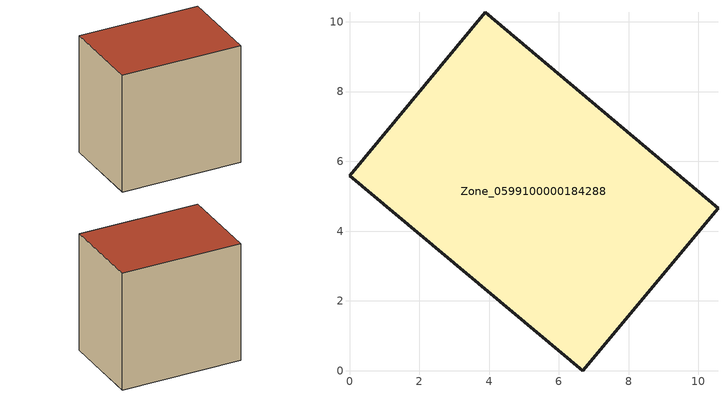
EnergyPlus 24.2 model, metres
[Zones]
Zone_0599100000184288
 floor ground (C_G): 0,5.59 3.89,10.27 10.56,4.66 6.68,0 z0
 wall outside (C_F): 3.89,10.27 0,5.59 6.68,0 10.56,4.66 3.89,10.27 z0:8.68
 roof outside (C_R): 6.68,0 10.56,4.66 3.89,10.27 0,5.59 z8.68
[BUILDING]
Pand.0599100000184288: North Axis=0; Terrain=City; Loads Convergence Tolerance Value=0.04; Temperature Convergence Tolerance Value=0.4; Solar Distribution=FullExterior; Maximum Number of Warmup Days=25; Minimum Number of Warmup Days=1
[Site:Location]
Rotterdam.The.Hague.AP_ZH_NLD Design_Conditions: Latitude=51.96; Longitude=4.45; Time Zone=1; Elevation=-4.5
[SITE:GROUNDTEMPERATURE:BUILDINGSURFACE]
18, 18, 18, 18, 18, 18, 18, 18, 18, 18, 18, 18
[MATERIAL] Thermal Absorptance=0.9; Solar Absorptance=0.7; Visible Absorptance=0.7
Name | Roughness | Thickness | Conductivity | Density | Specific Heat
G.TI.1946-1964 | MediumSmooth | 0.15 | 1 | 540 | 1210
F.TI.1946-1964 | Rough | 0.3 | 0.857143 | 1920 | 840
R.TI.1946-1964 | MediumRough | 0.2 | 0.277778 | 1500 | 1000
[CONSTRUCTION]
C_G: G.TI.1946-1964
C_F: F.TI.1946-1964
C_R: R.TI.1946-1964
[ZONE]
Zone_0599100000184288: Type=1; Multiplier=1; Ceiling Height=Autocalculate; Volume=Autocalculate; Floor Area=autocalculate; Part of Total Floor Area=Yes
[ZONEINFILTRATION:DESIGNFLOWRATE]
Infil_Zone_0599100000184288: Zone or ZoneList or Space or SpaceList=Zone_0599100000184288; Schedule=AlwaysOn; Design Flow Rate Calculation Method=Flow/Area; Flow Rate per Floor Area=0.003; Constant Term Coefficient=1; Temperature Term Coefficient=0; Velocity Term Coefficient=0; Velocity Squared Term Coefficient=0
[HVACTEMPLATE:ZONE:IDEALLOADSAIRSYSTEM]
Zone_0599100000184288: Maximum Heating Supply Air Temperature=50; Minimum Cooling Supply Air Temperature=13; Maximum Heating Supply Air Humidity Ratio=0.0156; Minimum Cooling Supply Air Humidity Ratio=0.0077; Heating Limit=NoLimit; Cooling Limit=NoLimit; Dehumidification Control Type=ConstantSensibleHeatRatio; Cooling Sensible Heat Ratio=0.7; Dehumidification Setpoint=60; Humidification Control Type=None; Humidification Setpoint=30; Outdoor Air Method=None; Outdoor Air Flow Rate per Person=0.00944; Outdoor Air Flow Rate per Zone Floor Area=0; Outdoor Air Flow Rate per Zone=0; Demand Controlled Ventilation Type=None; Outdoor Air Economizer Type=NoEconomizer; Heat Recovery Type=None; Sensible Heat Recovery Effectiveness=0.7; Latent Heat Recovery Effectiveness=0.65
[ZONECONTROL:THERMOSTAT]
ThermostatControl_Zone_0599100000184288: Zone or ZoneList=Zone_0599100000184288; Control Type Schedule=DualSetpointControlType; Control 1=Thermostat_Zone_0599100000184288; Temperature Difference Between Cutout And Setpoint=0
[THERMOSTATSETPOINT:DUALSETPOINT]
Thermostat_Zone_0599100000184288: Heating Setpoint Temperature Schedule=HeatingSetpoint_Zone_0599100000184288; Cooling Setpoint Temperature Schedule=CoolingSetpoint_Zone_0599100000184288
[SCHEDULE:COMPACT]
HeatingSetpoint_Zone_0599100000184288: Through: 12/31, For: AllDays, Until: 24:00, 21
CoolingSetpoint_Zone_0599100000184288: Through: 12/31, For: AllDays, Until: 24:00, 24
DualSetpointControlType: Through: 12/31, For: AllDays, Until: 24:00, 4
AlwaysOn: Through: 12/31, For: AllDays, Until: 24:00, 1
